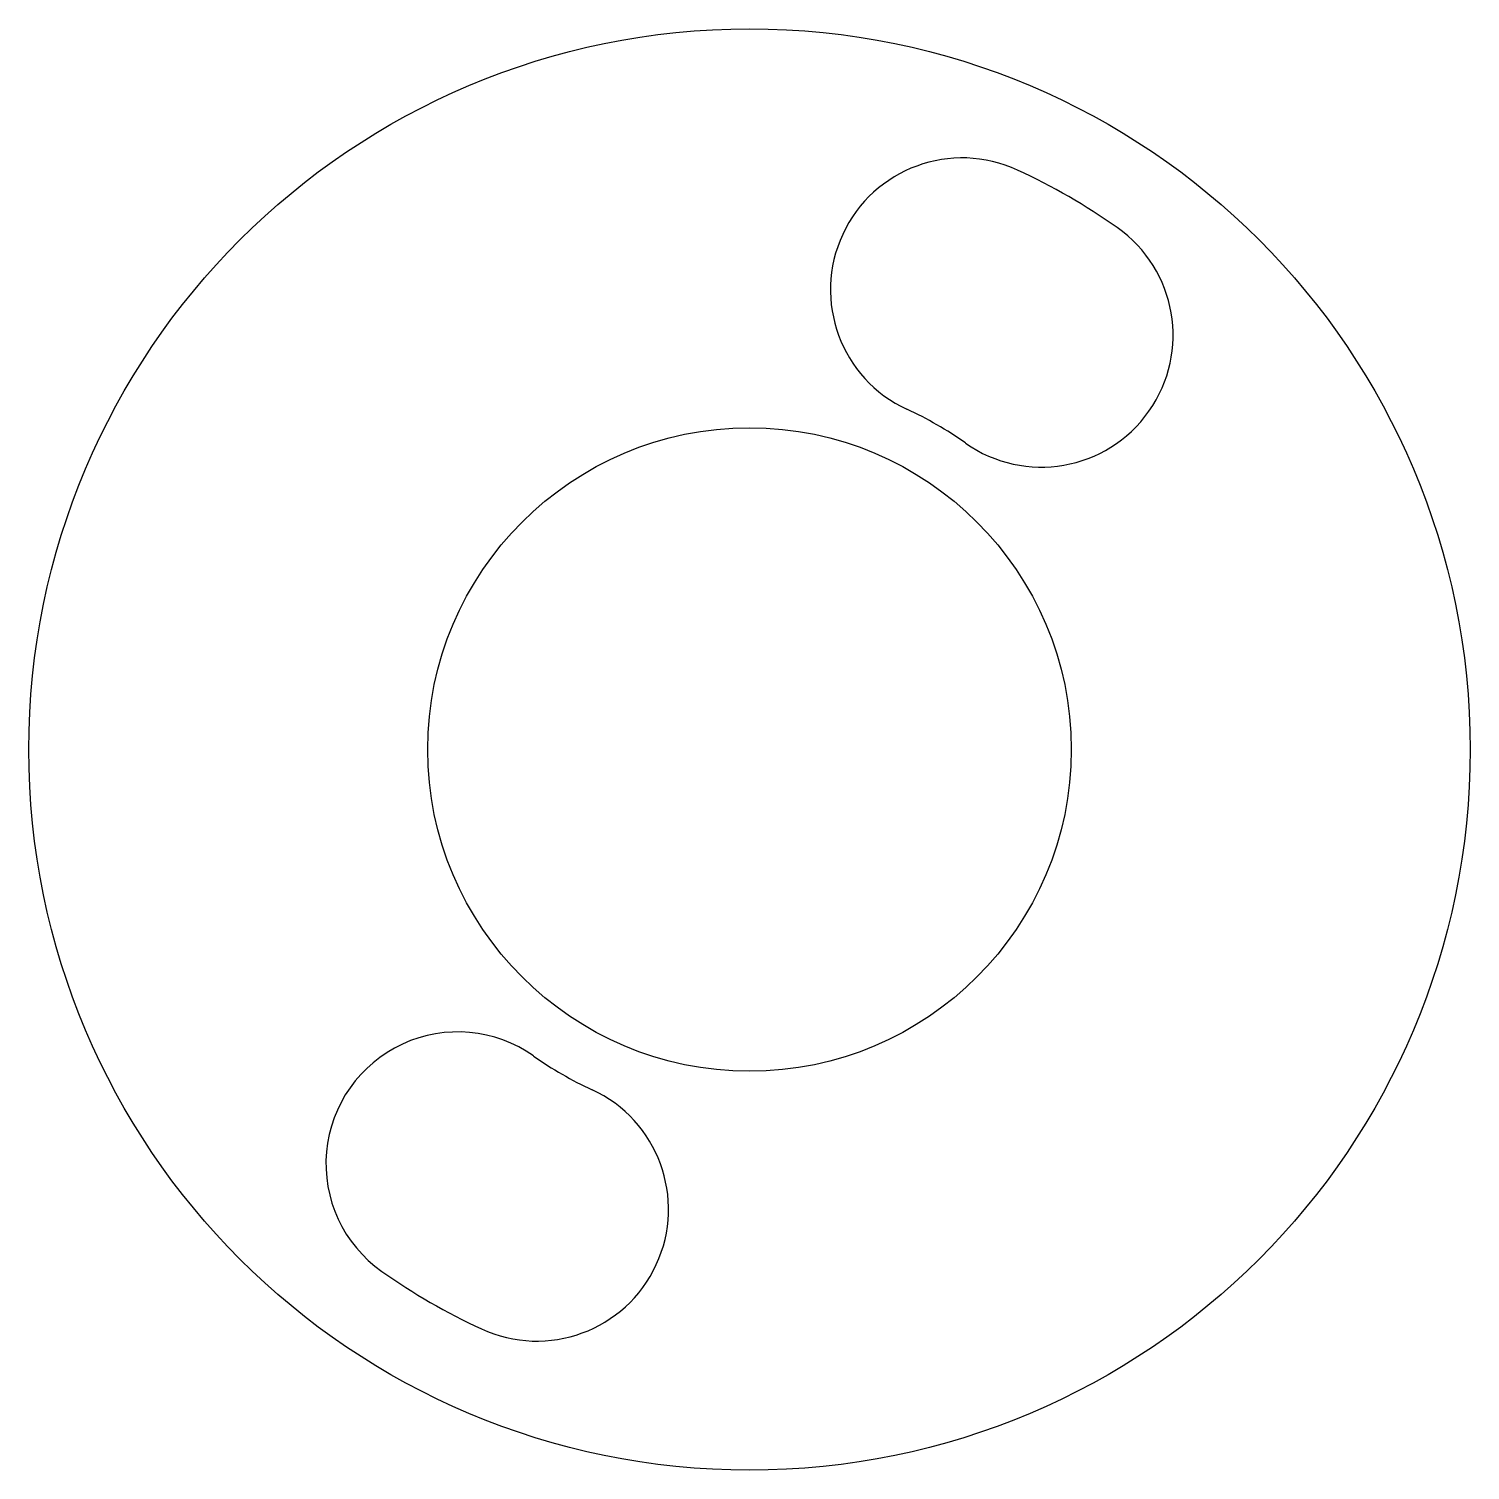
# Model space of a CAD drawing. Header units: inches. Extents: x -0.7 to 0.7, y -0.7 to 0.7.
import ezdxf

# ---------------------------------------------------------------- set-up
doc = ezdxf.new("R2010")
doc.units = ezdxf.units.IN
doc.header["$MEASUREMENT"] = 0

msp = doc.modelspace()

# ---------------------------------------------------------------- linework, layer by layer
at = {"color": 7, "linetype": 'Continuous', "lineweight": 25}
for radius in [0.7, 0.3125]:
    msp.add_circle((0, 0), radius, dxfattribs=at)
for centre, radius, start, end in [((0.2067, 0.4466), 0.128, 65.1654, 245.1654), ((0, 0), 0.6201, 54.8346, 65.1654), ((0.2834, 0.4023), 0.128, 234.8346, 54.8346), ((0, 0), 0.3642, 54.8346, 65.1654), ((-0.2834, -0.4023), 0.128, 54.8346, 234.8346), ((0, 0), 0.3642, 234.8346, 245.1654), ((-0.2067, -0.4466), 0.128, 245.1654, 65.1654), ((0, 0), 0.6201, 234.8346, 245.1654)]:
    msp.add_arc(centre, radius, start, end, dxfattribs=at)

doc.saveas('drawing.dxf')
